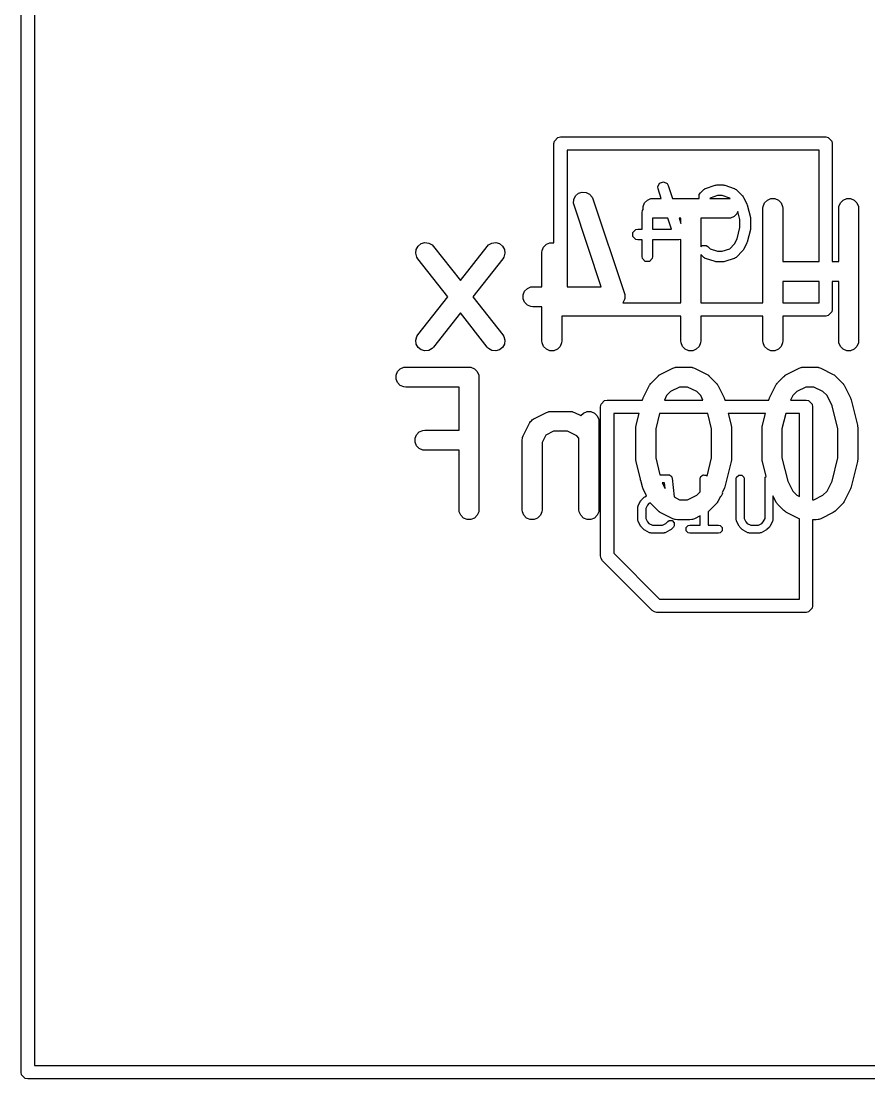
# Model space of a CAD drawing. Extents: x 3.93 to 7.47, y -4.9 to -2.95.
# Drawn here: x 3.9762 to 4.2279, y -4.5294 to -4.2156 of the extents above; entities that cross this region are included whole.
import ezdxf

# ---------------------------------------------------------------- set-up
doc = ezdxf.new("R2010")
doc.units = 0
doc.header["$MEASUREMENT"] = 0
doc.layers.add('BLACK', color=7, linetype='CONTINUOUS')

msp = doc.modelspace()

# ---------------------------------------------------------------- linework, layer by layer
at = {"layer": 'BLACK', "linetype": 'CONTINUOUS'}
for p, q in [((3.97616, -4.52744), (3.97616, -3.75222)), ((3.98009, -4.06283), (3.98009, -4.52547)), ((4.13434, -4.25191), (4.13449, -4.25116)), ((4.13434, -4.28136), (4.13434, -4.25191)), ((4.13449, -4.25116), (4.13555, -4.25009)), ((4.13555, -4.25009), (4.1363, -4.24994)), ((4.1363, -4.24994), (4.21504, -4.24994)), ((4.21504, -4.24994), (4.2158, -4.25009)), ((4.2158, -4.25009), (4.21686, -4.25116)), ((4.21686, -4.25116), (4.21701, -4.25191)), ((4.21701, -4.25191), (4.21701, -4.28692)), ((4.13827, -4.25388), (4.13827, -4.29442)), ((4.21308, -4.25388), (4.13827, -4.25388)), ((4.21308, -4.28692), (4.21308, -4.25388)), ((4.1652, -4.26473), (4.16574, -4.26365)), ((4.16574, -4.26365), (4.16688, -4.26327)), ((4.16688, -4.26327), (4.16796, -4.26381)), ((4.16796, -4.26381), (4.16826, -4.26434)), ((4.16826, -4.26434), (4.16954, -4.26817)), ((4.17939, -4.26522), (4.18221, -4.26428)), ((4.18221, -4.26428), (4.18246, -4.26425)), ((4.18246, -4.26425), (4.18271, -4.2642)), ((4.18271, -4.2642), (4.18458, -4.2642)), ((4.18458, -4.2642), (4.18483, -4.26425)), ((4.18483, -4.26425), (4.18508, -4.26428)), ((4.18508, -4.26428), (4.18789, -4.26522)), ((4.14027, -4.26847), (4.14078, -4.26744)), ((4.14078, -4.26744), (4.14165, -4.26668)), ((4.14165, -4.26668), (4.14275, -4.26632)), ((4.14275, -4.26632), (4.1439, -4.2664)), ((4.1439, -4.2664), (4.14493, -4.26692)), ((4.14493, -4.26692), (4.14568, -4.26779)), ((4.16528, -4.26534), (4.1652, -4.26473)), ((4.16622, -4.26817), (4.16528, -4.26534)), ((4.1775, -4.26705), (4.17784, -4.26654)), ((4.1775, -4.26817), (4.1775, -4.26705)), ((4.17784, -4.26654), (4.17878, -4.2656)), ((4.17878, -4.2656), (4.17884, -4.26555)), ((4.17884, -4.26555), (4.17886, -4.26552)), ((4.17886, -4.26552), (4.17908, -4.2654)), ((4.17908, -4.2654), (4.17929, -4.26526)), ((4.17929, -4.26526), (4.17933, -4.26526)), ((4.17933, -4.26526), (4.17939, -4.26522)), ((4.18296, -4.26735), (4.18074, -4.26809)), ((4.18432, -4.26735), (4.18296, -4.26735)), ((4.18654, -4.26809), (4.18432, -4.26735)), ((4.18789, -4.26522), (4.18796, -4.26526)), ((4.18796, -4.26526), (4.18799, -4.26526)), ((4.18799, -4.26526), (4.1882, -4.2654)), ((4.1882, -4.2654), (4.18842, -4.26552)), ((4.18842, -4.26552), (4.18844, -4.26555)), ((4.18844, -4.26555), (4.18851, -4.2656)), ((4.18851, -4.2656), (4.19038, -4.26747)), ((4.19038, -4.26747), (4.19052, -4.26768)), ((4.19052, -4.26768), (4.19068, -4.26788)), ((4.14019, -4.26962), (4.14027, -4.26847)), ((4.14032, -4.27018), (4.14019, -4.26962)), ((4.14839, -4.29442), (4.14032, -4.27018)), ((4.14568, -4.26779), (4.14592, -4.26832)), ((4.14592, -4.26832), (4.15529, -4.29644)), ((4.16084, -4.27055), (4.16128, -4.26948)), ((4.16084, -4.27152), (4.16084, -4.27055)), ((4.16128, -4.26948), (4.1621, -4.26867)), ((4.1621, -4.26867), (4.16316, -4.26823)), ((4.16316, -4.26823), (4.16374, -4.26817)), ((4.16374, -4.26817), (4.16622, -4.26817)), ((4.16954, -4.26817), (4.1775, -4.26817)), ((4.18074, -4.26809), (4.18066, -4.26817)), ((4.18066, -4.26817), (4.18624, -4.26817)), ((4.18624, -4.26817), (4.18667, -4.26821)), ((4.18667, -4.26821), (4.18654, -4.26809)), ((4.19068, -4.26788), (4.19161, -4.26976)), ((4.19161, -4.26976), (4.19166, -4.26992)), ((4.19166, -4.26992), (4.19173, -4.27008)), ((4.19173, -4.27008), (4.19267, -4.27383)), ((4.19641, -4.27112), (4.19646, -4.27055)), ((4.19646, -4.27055), (4.1969, -4.26948)), ((4.1969, -4.26948), (4.19772, -4.26867)), ((4.19772, -4.26867), (4.19878, -4.26823)), ((4.19878, -4.26823), (4.19994, -4.26823)), ((4.19994, -4.26823), (4.201, -4.26867)), ((4.201, -4.26867), (4.20181, -4.26948)), ((4.20181, -4.26948), (4.20226, -4.27055)), ((4.20226, -4.27055), (4.20231, -4.27112)), ((4.2189, -4.27112), (4.21896, -4.27055)), ((4.21896, -4.27055), (4.2194, -4.26948)), ((4.2194, -4.26948), (4.22022, -4.26867)), ((4.22022, -4.26867), (4.22128, -4.26823)), ((4.22128, -4.26823), (4.22243, -4.26823)), ((4.22243, -4.26823), (4.2235, -4.26867)), ((4.2235, -4.26867), (4.22431, -4.26948)), ((4.22431, -4.26948), (4.22475, -4.27055)), ((4.22475, -4.27055), (4.22481, -4.27112)), ((4.16051, -4.27234), (4.16063, -4.27173)), ((4.16051, -4.27732), (4.16051, -4.27234)), ((4.16063, -4.27173), (4.16084, -4.27152)), ((4.18681, -4.27402), (4.18624, -4.27408)), ((4.18788, -4.27358), (4.18681, -4.27402)), ((4.18869, -4.27276), (4.18788, -4.27358)), ((4.18898, -4.27206), (4.18869, -4.27276)), ((4.18957, -4.2744), (4.18898, -4.27206)), ((4.19267, -4.27383), (4.19268, -4.27402)), ((4.19268, -4.27402), (4.19272, -4.27421)), ((4.19641, -4.29915), (4.19641, -4.27112)), ((4.20231, -4.27112), (4.20231, -4.28692)), ((4.2189, -4.28692), (4.2189, -4.27112)), ((4.22481, -4.27112), (4.22481, -4.31049)), ((4.16374, -4.27408), (4.16366, -4.27407)), ((4.16366, -4.27407), (4.16366, -4.27732)), ((4.16819, -4.27408), (4.16374, -4.27408)), ((4.16927, -4.27732), (4.16819, -4.27408)), ((4.17204, -4.27408), (4.17151, -4.27408)), ((4.17151, -4.27408), (4.17204, -4.27565)), ((4.17204, -4.27565), (4.17204, -4.27408)), ((4.18624, -4.27408), (4.17794, -4.27408)), ((4.17794, -4.27408), (4.17794, -4.28254)), ((4.18872, -4.28022), (4.18957, -4.27683)), ((4.18957, -4.27683), (4.18957, -4.2744)), ((4.19272, -4.27702), (4.19268, -4.27721)), ((4.19272, -4.27421), (4.19272, -4.27702)), ((4.15782, -4.2783), (4.15867, -4.27744)), ((4.15782, -4.2795), (4.15782, -4.2783)), ((4.15867, -4.28035), (4.15782, -4.2795)), ((4.15867, -4.27744), (4.15927, -4.27732)), ((4.15927, -4.27732), (4.16051, -4.27732)), ((4.16366, -4.27732), (4.16927, -4.27732)), ((4.18797, -4.28171), (4.18872, -4.28022)), ((4.19267, -4.27741), (4.19173, -4.28115)), ((4.19268, -4.27721), (4.19267, -4.27741)), ((4.0933, -4.28447), (4.09344, -4.28333)), ((4.09344, -4.28333), (4.09401, -4.28233)), ((4.09401, -4.28233), (4.09491, -4.28161)), ((4.09491, -4.28161), (4.09602, -4.2813)), ((4.09602, -4.2813), (4.09716, -4.28144)), ((4.09716, -4.28144), (4.09817, -4.282)), ((4.09817, -4.282), (4.09857, -4.28242)), ((4.09857, -4.28242), (4.10656, -4.29259)), ((4.10656, -4.29259), (4.11455, -4.28242)), ((4.11455, -4.28242), (4.11495, -4.282)), ((4.11495, -4.282), (4.11595, -4.28144)), ((4.11595, -4.28144), (4.1171, -4.2813)), ((4.1171, -4.2813), (4.11821, -4.28161)), ((4.11821, -4.28161), (4.11911, -4.28233)), ((4.11911, -4.28233), (4.11968, -4.28333)), ((4.11968, -4.28333), (4.11981, -4.28447)), ((4.13085, -4.28367), (4.13129, -4.28261)), ((4.13129, -4.28261), (4.1321, -4.28179)), ((4.1321, -4.28179), (4.13317, -4.28135)), ((4.13317, -4.28135), (4.13432, -4.28135)), ((4.13432, -4.28135), (4.13434, -4.28136)), ((4.15927, -4.28047), (4.15867, -4.28035)), ((4.16051, -4.28047), (4.15927, -4.28047)), ((4.16051, -4.28546), (4.16051, -4.28047)), ((4.17146, -4.28047), (4.16366, -4.28047)), ((4.16366, -4.28047), (4.16366, -4.28546)), ((4.17204, -4.28036), (4.17146, -4.28047)), ((4.17204, -4.29915), (4.17204, -4.28036)), ((4.17794, -4.28254), (4.17835, -4.28213)), ((4.17835, -4.28213), (4.17956, -4.28213)), ((4.17956, -4.28213), (4.18007, -4.28247)), ((4.18007, -4.28247), (4.18074, -4.28315)), ((4.18074, -4.28315), (4.18296, -4.28388)), ((4.18432, -4.28388), (4.18654, -4.28315)), ((4.18654, -4.28315), (4.18797, -4.28171)), ((4.19068, -4.28335), (4.19052, -4.28355)), ((4.19161, -4.28148), (4.19068, -4.28335)), ((4.19166, -4.28131), (4.19161, -4.28148)), ((4.19173, -4.28115), (4.19166, -4.28131)), ((4.09361, -4.28558), (4.0933, -4.28447)), ((4.09393, -4.28607), (4.09361, -4.28558)), ((4.1028, -4.29737), (4.09393, -4.28607)), ((4.11919, -4.28607), (4.11031, -4.29737)), ((4.1195, -4.28558), (4.11919, -4.28607)), ((4.11981, -4.28447), (4.1195, -4.28558)), ((4.13079, -4.28425), (4.13085, -4.28367)), ((4.13079, -4.29442), (4.13079, -4.28425)), ((4.16063, -4.28606), (4.16051, -4.28546)), ((4.16148, -4.28691), (4.16063, -4.28606)), ((4.16354, -4.28606), (4.16269, -4.28691)), ((4.16366, -4.28546), (4.16354, -4.28606)), ((4.17878, -4.28564), (4.17794, -4.2848)), ((4.17794, -4.2848), (4.17794, -4.29915)), ((4.17884, -4.28568), (4.17878, -4.28564)), ((4.17886, -4.28571), (4.17884, -4.28568)), ((4.17908, -4.28584), (4.17886, -4.28571)), ((4.17929, -4.28598), (4.17908, -4.28584)), ((4.17933, -4.28598), (4.17929, -4.28598)), ((4.17939, -4.28602), (4.17933, -4.28598)), ((4.18221, -4.28695), (4.17939, -4.28602)), ((4.18296, -4.28388), (4.18432, -4.28388)), ((4.18789, -4.28602), (4.18508, -4.28695)), ((4.18796, -4.28598), (4.18789, -4.28602)), ((4.18799, -4.28598), (4.18796, -4.28598)), ((4.1882, -4.28584), (4.18799, -4.28598)), ((4.18842, -4.28571), (4.1882, -4.28584)), ((4.18844, -4.28568), (4.18842, -4.28571)), ((4.18851, -4.28564), (4.18844, -4.28568)), ((4.19038, -4.28376), (4.18851, -4.28564)), ((4.19052, -4.28355), (4.19038, -4.28376)), ((4.16269, -4.28691), (4.16148, -4.28691)), ((4.18246, -4.28699), (4.18221, -4.28695)), ((4.18271, -4.28703), (4.18246, -4.28699)), ((4.18458, -4.28703), (4.18271, -4.28703)), ((4.18483, -4.28699), (4.18458, -4.28703)), ((4.18508, -4.28695), (4.18483, -4.28699)), ((4.20231, -4.28692), (4.21308, -4.28692)), ((4.21701, -4.28692), (4.2189, -4.28692)), ((4.21308, -4.29282), (4.20231, -4.29282)), ((4.20231, -4.29282), (4.20231, -4.29915)), ((4.21308, -4.29915), (4.21308, -4.29282)), ((4.2189, -4.29282), (4.21701, -4.29282)), ((4.21701, -4.29282), (4.21701, -4.30112)), ((4.2189, -4.31049), (4.2189, -4.29282)), ((4.12522, -4.29679), (4.12566, -4.29573)), ((4.12566, -4.29573), (4.12648, -4.29492)), ((4.12648, -4.29492), (4.12754, -4.29447)), ((4.12754, -4.29447), (4.12812, -4.29442)), ((4.12812, -4.29442), (4.13079, -4.29442)), ((4.13827, -4.29442), (4.14839, -4.29442)), ((4.09393, -4.30867), (4.1028, -4.29737)), ((4.11031, -4.29737), (4.11919, -4.30867)), ((4.12522, -4.29795), (4.12522, -4.29679)), ((4.12566, -4.29901), (4.12522, -4.29795)), ((4.12648, -4.29983), (4.12566, -4.29901)), ((4.15487, -4.29909), (4.15484, -4.29915)), ((4.15484, -4.29915), (4.17204, -4.29915)), ((4.15495, -4.29901), (4.15487, -4.29909)), ((4.15513, -4.29857), (4.15495, -4.29901)), ((4.15534, -4.29815), (4.15513, -4.29857)), ((4.15529, -4.29644), (4.15536, -4.29672)), ((4.15535, -4.29804), (4.15534, -4.29815)), ((4.15539, -4.29795), (4.15535, -4.29804)), ((4.15536, -4.29672), (4.15539, -4.29679)), ((4.15539, -4.29679), (4.15539, -4.29685)), ((4.15539, -4.29685), (4.15542, -4.297)), ((4.15542, -4.297), (4.15539, -4.29747)), ((4.15539, -4.29747), (4.15539, -4.29795)), ((4.17794, -4.29915), (4.19641, -4.29915)), ((4.20231, -4.29915), (4.21308, -4.29915)), ((4.10656, -4.30215), (4.09857, -4.31232)), ((4.11455, -4.31232), (4.10656, -4.30215)), ((4.12754, -4.30027), (4.12648, -4.29983)), ((4.12812, -4.30032), (4.12754, -4.30027)), ((4.13079, -4.30032), (4.12812, -4.30032)), ((4.13079, -4.31049), (4.13079, -4.30032)), ((4.21686, -4.30188), (4.2158, -4.30294)), ((4.21701, -4.30112), (4.21686, -4.30188)), ((4.17204, -4.30309), (4.1367, -4.30309)), ((4.1367, -4.30309), (4.1367, -4.31049)), ((4.17204, -4.31049), (4.17204, -4.30309)), ((4.19641, -4.30309), (4.17794, -4.30309)), ((4.17794, -4.30309), (4.17794, -4.31049)), ((4.19641, -4.31049), (4.19641, -4.30309)), ((4.21504, -4.30309), (4.20231, -4.30309)), ((4.20231, -4.30309), (4.20231, -4.31049)), ((4.2158, -4.30294), (4.21504, -4.30309)), ((4.0933, -4.31027), (4.09361, -4.30916)), ((4.09344, -4.31141), (4.0933, -4.31027)), ((4.09401, -4.31242), (4.09344, -4.31141)), ((4.09361, -4.30916), (4.09393, -4.30867)), ((4.11968, -4.31141), (4.11911, -4.31242)), ((4.11919, -4.30867), (4.1195, -4.30916)), ((4.1195, -4.30916), (4.11981, -4.31027)), ((4.11981, -4.31027), (4.11968, -4.31141)), ((4.13085, -4.31107), (4.13079, -4.31049)), ((4.13129, -4.31213), (4.13085, -4.31107)), ((4.13664, -4.31107), (4.1362, -4.31213)), ((4.1367, -4.31049), (4.13664, -4.31107)), ((4.17209, -4.31107), (4.17204, -4.31049)), ((4.17253, -4.31213), (4.17209, -4.31107)), ((4.17788, -4.31107), (4.17744, -4.31213)), ((4.17794, -4.31049), (4.17788, -4.31107)), ((4.19646, -4.31107), (4.19641, -4.31049)), ((4.1969, -4.31213), (4.19646, -4.31107)), ((4.20226, -4.31107), (4.20181, -4.31213)), ((4.20231, -4.31049), (4.20226, -4.31107)), ((4.21896, -4.31107), (4.2189, -4.31049)), ((4.2194, -4.31213), (4.21896, -4.31107)), ((4.22475, -4.31107), (4.22431, -4.31213)), ((4.22481, -4.31049), (4.22475, -4.31107)), ((4.09491, -4.31313), (4.09401, -4.31242)), ((4.09602, -4.31344), (4.09491, -4.31313)), ((4.09716, -4.3133), (4.09602, -4.31344)), ((4.09817, -4.31274), (4.09716, -4.3133)), ((4.09857, -4.31232), (4.09817, -4.31274)), ((4.11495, -4.31274), (4.11455, -4.31232)), ((4.11595, -4.3133), (4.11495, -4.31274)), ((4.1171, -4.31344), (4.11595, -4.3133)), ((4.11821, -4.31313), (4.1171, -4.31344)), ((4.11911, -4.31242), (4.11821, -4.31313)), ((4.1321, -4.31295), (4.13129, -4.31213)), ((4.13317, -4.31339), (4.1321, -4.31295)), ((4.13432, -4.31339), (4.13317, -4.31339)), ((4.13538, -4.31295), (4.13432, -4.31339)), ((4.1362, -4.31213), (4.13538, -4.31295)), ((4.17335, -4.31295), (4.17253, -4.31213)), ((4.17441, -4.31339), (4.17335, -4.31295)), ((4.17556, -4.31339), (4.17441, -4.31339)), ((4.17663, -4.31295), (4.17556, -4.31339)), ((4.17744, -4.31213), (4.17663, -4.31295)), ((4.19772, -4.31295), (4.1969, -4.31213)), ((4.19878, -4.31339), (4.19772, -4.31295)), ((4.19994, -4.31339), (4.19878, -4.31339)), ((4.201, -4.31295), (4.19994, -4.31339)), ((4.20181, -4.31213), (4.201, -4.31295)), ((4.22022, -4.31295), (4.2194, -4.31213)), ((4.22128, -4.31339), (4.22022, -4.31295)), ((4.22243, -4.31339), (4.22128, -4.31339)), ((4.2235, -4.31295), (4.22243, -4.31339)), ((4.22431, -4.31213), (4.2235, -4.31295)), ((4.08748, -4.32062), (4.08792, -4.31955)), ((4.08748, -4.32177), (4.08748, -4.32062)), ((4.08792, -4.31955), (4.08873, -4.31874)), ((4.08873, -4.31874), (4.0898, -4.3183)), ((4.0898, -4.3183), (4.09037, -4.31824)), ((4.09037, -4.31824), (4.10912, -4.31824)), ((4.10912, -4.31824), (4.1097, -4.3183)), ((4.1097, -4.3183), (4.11076, -4.31874)), ((4.11076, -4.31874), (4.11158, -4.31955)), ((4.11158, -4.31955), (4.11202, -4.32062)), ((4.11202, -4.32062), (4.11207, -4.32119)), ((4.16328, -4.32286), (4.16515, -4.32098)), ((4.16515, -4.32098), (4.16538, -4.3208)), ((4.16538, -4.3208), (4.16543, -4.32074)), ((4.16543, -4.32074), (4.16552, -4.32068)), ((4.16552, -4.32068), (4.1656, -4.32061)), ((4.1656, -4.32061), (4.16567, -4.32058)), ((4.16567, -4.32058), (4.16592, -4.32043)), ((4.16592, -4.32043), (4.16967, -4.31855)), ((4.16967, -4.31855), (4.17021, -4.31835)), ((4.17021, -4.31835), (4.17031, -4.31834)), ((4.17031, -4.31834), (4.17041, -4.3183)), ((4.17041, -4.3183), (4.17099, -4.31824)), ((4.17099, -4.31824), (4.17474, -4.31824)), ((4.17474, -4.31824), (4.17531, -4.3183)), ((4.17531, -4.3183), (4.17541, -4.31834)), ((4.17541, -4.31834), (4.17552, -4.31835)), ((4.17552, -4.31835), (4.17606, -4.31855)), ((4.17606, -4.31855), (4.17981, -4.32043)), ((4.17981, -4.32043), (4.18006, -4.32058)), ((4.18006, -4.32058), (4.18013, -4.32061)), ((4.18013, -4.32061), (4.18021, -4.32068)), ((4.18021, -4.32068), (4.1803, -4.32074)), ((4.1803, -4.32074), (4.18035, -4.3208)), ((4.18035, -4.3208), (4.18057, -4.32098)), ((4.18057, -4.32098), (4.18245, -4.32286)), ((4.20077, -4.32286), (4.20265, -4.32098)), ((4.20265, -4.32098), (4.20287, -4.3208)), ((4.20287, -4.3208), (4.20292, -4.32074)), ((4.20292, -4.32074), (4.20301, -4.32068)), ((4.20301, -4.32068), (4.20309, -4.32061)), ((4.20309, -4.32061), (4.20317, -4.32058)), ((4.20317, -4.32058), (4.20341, -4.32043)), ((4.20341, -4.32043), (4.20716, -4.31855)), ((4.20716, -4.31855), (4.2077, -4.31835)), ((4.2077, -4.31835), (4.20781, -4.31834)), ((4.20781, -4.31834), (4.20791, -4.3183)), ((4.20791, -4.3183), (4.20848, -4.31824)), ((4.20848, -4.31824), (4.21223, -4.31824)), ((4.21223, -4.31824), (4.21281, -4.3183)), ((4.21281, -4.3183), (4.21291, -4.31834)), ((4.21291, -4.31834), (4.21301, -4.31835)), ((4.21301, -4.31835), (4.21355, -4.31855)), ((4.21355, -4.31855), (4.2173, -4.32043)), ((4.2173, -4.32043), (4.21755, -4.32058)), ((4.21755, -4.32058), (4.21762, -4.32061)), ((4.21762, -4.32061), (4.2177, -4.32068)), ((4.2177, -4.32068), (4.21779, -4.32074)), ((4.21779, -4.32074), (4.21784, -4.3208)), ((4.21784, -4.3208), (4.21807, -4.32098)), ((4.21807, -4.32098), (4.21994, -4.32286)), ((4.08792, -4.32284), (4.08748, -4.32177)), ((4.08873, -4.32365), (4.08792, -4.32284)), ((4.0898, -4.32409), (4.08873, -4.32365)), ((4.09037, -4.32415), (4.0898, -4.32409)), ((4.10617, -4.32415), (4.09037, -4.32415)), ((4.10617, -4.33699), (4.10617, -4.32415)), ((4.11207, -4.32119), (4.11207, -4.36056)), ((4.16085, -4.32737), (4.16272, -4.32362)), ((4.16272, -4.32362), (4.16288, -4.32338)), ((4.16288, -4.32338), (4.16291, -4.3233)), ((4.16291, -4.3233), (4.16297, -4.32322)), ((4.16297, -4.32322), (4.16303, -4.32313)), ((4.16303, -4.32313), (4.16309, -4.32308)), ((4.16309, -4.32308), (4.16328, -4.32286)), ((4.17168, -4.32415), (4.16899, -4.3255)), ((4.17404, -4.32415), (4.17168, -4.32415)), ((4.17674, -4.3255), (4.17404, -4.32415)), ((4.18245, -4.32286), (4.18264, -4.32308)), ((4.18264, -4.32308), (4.18269, -4.32313)), ((4.18269, -4.32313), (4.18275, -4.32322)), ((4.18275, -4.32322), (4.18282, -4.3233)), ((4.18282, -4.3233), (4.18285, -4.32338)), ((4.18285, -4.32338), (4.183, -4.32362)), ((4.183, -4.32362), (4.18488, -4.32737)), ((4.19834, -4.32737), (4.20022, -4.32362)), ((4.20022, -4.32362), (4.20037, -4.32338)), ((4.20037, -4.32338), (4.2004, -4.3233)), ((4.2004, -4.3233), (4.20047, -4.32322)), ((4.20047, -4.32322), (4.20053, -4.32313)), ((4.20053, -4.32313), (4.20059, -4.32308)), ((4.20059, -4.32308), (4.20077, -4.32286)), ((4.20918, -4.32415), (4.20648, -4.3255)), ((4.21154, -4.32415), (4.20918, -4.32415)), ((4.21423, -4.3255), (4.21154, -4.32415)), ((4.21994, -4.32286), (4.22013, -4.32308)), ((4.22013, -4.32308), (4.22019, -4.32313)), ((4.22019, -4.32313), (4.22025, -4.32322)), ((4.22025, -4.32322), (4.22031, -4.3233)), ((4.22031, -4.3233), (4.22034, -4.32338)), ((4.22034, -4.32338), (4.2205, -4.32362)), ((4.2205, -4.32362), (4.22237, -4.32737)), ((4.16083, -4.32742), (4.16085, -4.32737)), ((4.16779, -4.32669), (4.16713, -4.32802)), ((4.16899, -4.3255), (4.16779, -4.32669)), ((4.17793, -4.32669), (4.17674, -4.3255)), ((4.1786, -4.32802), (4.17793, -4.32669)), ((4.18488, -4.32737), (4.18489, -4.32742)), ((4.19833, -4.32742), (4.19834, -4.32737)), ((4.20529, -4.32669), (4.20462, -4.32802)), ((4.20648, -4.3255), (4.20529, -4.32669)), ((4.21543, -4.32669), (4.21423, -4.3255)), ((4.21695, -4.32972), (4.21543, -4.32669)), ((4.22237, -4.32737), (4.22239, -4.32742)), ((4.14818, -4.32999), (4.14833, -4.32924)), ((4.14818, -4.37428), (4.14818, -4.32999)), ((4.14833, -4.32924), (4.14939, -4.32817)), ((4.14939, -4.32817), (4.15015, -4.32802)), ((4.15015, -4.32802), (4.16061, -4.32802)), ((4.16061, -4.32802), (4.16062, -4.32798)), ((4.16062, -4.32798), (4.16064, -4.32794)), ((4.16064, -4.32791), (4.16073, -4.32767)), ((4.16064, -4.32794), (4.16064, -4.32791)), ((4.16073, -4.32767), (4.16082, -4.32743)), ((4.16082, -4.32743), (4.16083, -4.32742)), ((4.16713, -4.32802), (4.1786, -4.32802)), ((4.18489, -4.32742), (4.18491, -4.32743)), ((4.18491, -4.32743), (4.18499, -4.32767)), ((4.18499, -4.32767), (4.18508, -4.32791)), ((4.18508, -4.32791), (4.18509, -4.32794)), ((4.18509, -4.32794), (4.1851, -4.32798)), ((4.1851, -4.32798), (4.18511, -4.32802)), ((4.18511, -4.32802), (4.19811, -4.32802)), ((4.19811, -4.32802), (4.19812, -4.32798)), ((4.19812, -4.32798), (4.19813, -4.32794)), ((4.19813, -4.32794), (4.19814, -4.32791)), ((4.19814, -4.32791), (4.19823, -4.32767)), ((4.19823, -4.32767), (4.19831, -4.32743)), ((4.19831, -4.32743), (4.19833, -4.32742)), ((4.20462, -4.32802), (4.2092, -4.32802)), ((4.2092, -4.32802), (4.20996, -4.32817)), ((4.20996, -4.32817), (4.21102, -4.32924)), ((4.21102, -4.32924), (4.21117, -4.32999)), ((4.21117, -4.32999), (4.21117, -4.35761)), ((4.21865, -4.33656), (4.21695, -4.32972)), ((4.22239, -4.32742), (4.2224, -4.32743)), ((4.2224, -4.32743), (4.22249, -4.32767)), ((4.22249, -4.32767), (4.22258, -4.32791)), ((4.22258, -4.32791), (4.22258, -4.32794)), ((4.22258, -4.32794), (4.2226, -4.32798)), ((4.2226, -4.32798), (4.22447, -4.33548)), ((4.12793, -4.33386), (4.12822, -4.33368)), ((4.12822, -4.33368), (4.12828, -4.33363)), ((4.12828, -4.33363), (4.12833, -4.33361)), ((4.12833, -4.33361), (4.12842, -4.33355)), ((4.12842, -4.33355), (4.13217, -4.33168)), ((4.13217, -4.33168), (4.13271, -4.33147)), ((4.13271, -4.33147), (4.13282, -4.33146)), ((4.13282, -4.33146), (4.13292, -4.33142)), ((4.13292, -4.33142), (4.13349, -4.33137)), ((4.13349, -4.33137), (4.13912, -4.33137)), ((4.13912, -4.33137), (4.13969, -4.33142)), ((4.13969, -4.33142), (4.13979, -4.33146)), ((4.13979, -4.33146), (4.1399, -4.33147)), ((4.1399, -4.33147), (4.14044, -4.33168)), ((4.14044, -4.33168), (4.14234, -4.33263)), ((4.14234, -4.33263), (4.1431, -4.33186)), ((4.1431, -4.33186), (4.14417, -4.33142)), ((4.14417, -4.33142), (4.14532, -4.33142)), ((4.14532, -4.33142), (4.14638, -4.33186)), ((4.14638, -4.33186), (4.1472, -4.33268)), ((4.1472, -4.33268), (4.14764, -4.33374)), ((4.15963, -4.33196), (4.15212, -4.33196)), ((4.15212, -4.33196), (4.15212, -4.37347)), ((4.15875, -4.33548), (4.15963, -4.33196)), ((4.16572, -4.33196), (4.16457, -4.33656)), ((4.18001, -4.33196), (4.16572, -4.33196)), ((4.18116, -4.33656), (4.18001, -4.33196)), ((4.1861, -4.33196), (4.18698, -4.33548)), ((4.19712, -4.33196), (4.1861, -4.33196)), ((4.19624, -4.33548), (4.19712, -4.33196)), ((4.20321, -4.33196), (4.20206, -4.33656)), ((4.20723, -4.33196), (4.20321, -4.33196)), ((4.20723, -4.35664), (4.20723, -4.33196)), ((4.12523, -4.33862), (4.1271, -4.33487)), ((4.1271, -4.33487), (4.12716, -4.33478)), ((4.12716, -4.33478), (4.12718, -4.33473)), ((4.12718, -4.33473), (4.12723, -4.33467)), ((4.12723, -4.33467), (4.12741, -4.33438)), ((4.12741, -4.33438), (4.12769, -4.33414)), ((4.12769, -4.33414), (4.12793, -4.33386)), ((4.14764, -4.33374), (4.14769, -4.33432)), ((4.14769, -4.33432), (4.14769, -4.36056)), ((4.15866, -4.33605), (4.1587, -4.33583)), ((4.15867, -4.33609), (4.15866, -4.33605)), ((4.15866, -4.33619), (4.15867, -4.33609)), ((4.15866, -4.34557), (4.15866, -4.33619)), ((4.1587, -4.33583), (4.15872, -4.33562)), ((4.15872, -4.33562), (4.15873, -4.33558)), ((4.15873, -4.33558), (4.15875, -4.33548)), ((4.16457, -4.33656), (4.16457, -4.3452)), ((4.18116, -4.3452), (4.18116, -4.33656)), ((4.18698, -4.33548), (4.18699, -4.33558)), ((4.18699, -4.33558), (4.18701, -4.33562)), ((4.18701, -4.33562), (4.18703, -4.33583)), ((4.18703, -4.33583), (4.18706, -4.33605)), ((4.18706, -4.33605), (4.18705, -4.33609)), ((4.18705, -4.33609), (4.18706, -4.33619)), ((4.18706, -4.33619), (4.18706, -4.34557)), ((4.19616, -4.33605), (4.19619, -4.33583)), ((4.19617, -4.33609), (4.19616, -4.33605)), ((4.19616, -4.33619), (4.19617, -4.33609)), ((4.19616, -4.34557), (4.19616, -4.33619)), ((4.19619, -4.33583), (4.19621, -4.33562)), ((4.19621, -4.33562), (4.19623, -4.33558)), ((4.19623, -4.33558), (4.19624, -4.33548)), ((4.20206, -4.33656), (4.20206, -4.3452)), ((4.21865, -4.3452), (4.21865, -4.33656)), ((4.22447, -4.33548), (4.22449, -4.33558)), ((4.22449, -4.33558), (4.2245, -4.33562)), ((4.2245, -4.33562), (4.22452, -4.33583)), ((4.22452, -4.33583), (4.22456, -4.33605)), ((4.22456, -4.33605), (4.22455, -4.33609)), ((4.22455, -4.33609), (4.22456, -4.33619)), ((4.22456, -4.33619), (4.22456, -4.34557)), ((4.0931, -4.33937), (4.09354, -4.3383)), ((4.0931, -4.34052), (4.0931, -4.33937)), ((4.09354, -4.3383), (4.09436, -4.33749)), ((4.09436, -4.33749), (4.09542, -4.33705)), ((4.09542, -4.33705), (4.096, -4.33699)), ((4.096, -4.33699), (4.10617, -4.33699)), ((4.12492, -4.33994), (4.12497, -4.33937)), ((4.12492, -4.36056), (4.12492, -4.33994)), ((4.12497, -4.33937), (4.12501, -4.33927)), ((4.12501, -4.33927), (4.12502, -4.33916)), ((4.12502, -4.33916), (4.12523, -4.33862)), ((4.13194, -4.33839), (4.13082, -4.34064)), ((4.13419, -4.33727), (4.13194, -4.33839)), ((4.13842, -4.33727), (4.13419, -4.33727)), ((4.14112, -4.33862), (4.13842, -4.33727)), ((4.14179, -4.33929), (4.14112, -4.33862)), ((4.14179, -4.36056), (4.14179, -4.33929)), ((4.09354, -4.34158), (4.0931, -4.34052)), ((4.09436, -4.3424), (4.09354, -4.34158)), ((4.09542, -4.34284), (4.09436, -4.3424)), ((4.096, -4.3429), (4.09542, -4.34284)), ((4.10617, -4.3429), (4.096, -4.3429)), ((4.10617, -4.36056), (4.10617, -4.3429)), ((4.13082, -4.34064), (4.13082, -4.36056)), ((4.15867, -4.34567), (4.15866, -4.34557)), ((4.15866, -4.34571), (4.15867, -4.34567)), ((4.1587, -4.34593), (4.15866, -4.34571)), ((4.15872, -4.34614), (4.1587, -4.34593)), ((4.15873, -4.34618), (4.15872, -4.34614)), ((4.15875, -4.34628), (4.15873, -4.34618)), ((4.16457, -4.3452), (4.16581, -4.35017)), ((4.17982, -4.35057), (4.18116, -4.3452)), ((4.18699, -4.34618), (4.18698, -4.34628)), ((4.18701, -4.34614), (4.18699, -4.34618)), ((4.18703, -4.34593), (4.18701, -4.34614)), ((4.18706, -4.34571), (4.18703, -4.34593)), ((4.18706, -4.34557), (4.18705, -4.34567)), ((4.18705, -4.34567), (4.18706, -4.34571)), ((4.19617, -4.34567), (4.19616, -4.34557)), ((4.19616, -4.34571), (4.19617, -4.34567)), ((4.19619, -4.34593), (4.19616, -4.34571)), ((4.19621, -4.34614), (4.19619, -4.34593)), ((4.19623, -4.34618), (4.19621, -4.34614)), ((4.19624, -4.34628), (4.19623, -4.34618)), ((4.20206, -4.3452), (4.20377, -4.35204)), ((4.21695, -4.35204), (4.21865, -4.3452)), ((4.22449, -4.34618), (4.22447, -4.34628)), ((4.2245, -4.34614), (4.22449, -4.34618)), ((4.22452, -4.34593), (4.2245, -4.34614)), ((4.22456, -4.34571), (4.22452, -4.34593)), ((4.22456, -4.34557), (4.22455, -4.34567)), ((4.22455, -4.34567), (4.22456, -4.34571)), ((4.16006, -4.35153), (4.15875, -4.34628)), ((4.18698, -4.34628), (4.1851, -4.35378)), ((4.19734, -4.35067), (4.19624, -4.34628)), ((4.22447, -4.34628), (4.2226, -4.35378)), ((4.16006, -4.35181), (4.16006, -4.35153)), ((4.16015, -4.3519), (4.16006, -4.35181)), ((4.16062, -4.35378), (4.16015, -4.3519)), ((4.16581, -4.35017), (4.16828, -4.35017)), ((4.16828, -4.35017), (4.16856, -4.35023)), ((4.16856, -4.35023), (4.16862, -4.35022)), ((4.16862, -4.35022), (4.16865, -4.35025)), ((4.16865, -4.35025), (4.16873, -4.35026)), ((4.16873, -4.35026), (4.16901, -4.35054)), ((4.16901, -4.35054), (4.16932, -4.3508)), ((4.16932, -4.3508), (4.16934, -4.35088)), ((4.16934, -4.35088), (4.16937, -4.3509)), ((4.16937, -4.3509), (4.16937, -4.35096)), ((4.16937, -4.35096), (4.16945, -4.35124)), ((4.16945, -4.35124), (4.17, -4.35677)), ((4.17778, -4.35135), (4.17787, -4.3509)), ((4.17778, -4.35522), (4.17778, -4.35135)), ((4.17787, -4.3509), (4.17796, -4.35082)), ((4.17796, -4.35082), (4.17798, -4.3507)), ((4.17798, -4.3507), (4.17827, -4.35051)), ((4.17827, -4.35051), (4.17851, -4.35026)), ((4.17851, -4.35026), (4.17863, -4.35026)), ((4.17863, -4.35026), (4.17873, -4.3502)), ((4.17873, -4.3502), (4.17907, -4.35026)), ((4.17907, -4.35026), (4.17941, -4.35026)), ((4.17941, -4.35026), (4.1795, -4.35035)), ((4.1795, -4.35035), (4.17962, -4.35037)), ((4.17962, -4.35037), (4.17982, -4.35057)), ((4.18847, -4.35135), (4.18856, -4.3509)), ((4.18847, -4.36347), (4.18847, -4.35135)), ((4.18856, -4.3509), (4.1892, -4.35026)), ((4.1892, -4.35026), (4.1901, -4.35026)), ((4.1901, -4.35026), (4.19074, -4.3509)), ((4.19074, -4.3509), (4.19083, -4.35135)), ((4.19083, -4.35135), (4.19083, -4.36319)), ((4.19702, -4.35135), (4.19711, -4.3509)), ((4.19702, -4.36319), (4.19702, -4.35135)), ((4.19711, -4.3509), (4.19734, -4.35067)), ((4.20377, -4.35204), (4.20529, -4.35507)), ((4.21543, -4.35507), (4.21695, -4.35204)), ((4.16064, -4.35382), (4.16062, -4.35378)), ((4.16064, -4.35385), (4.16064, -4.35382)), ((4.16073, -4.35408), (4.16064, -4.35385)), ((4.16082, -4.35433), (4.16073, -4.35408)), ((4.16083, -4.35434), (4.16082, -4.35433)), ((4.16085, -4.35439), (4.16083, -4.35434)), ((4.16187, -4.35644), (4.16085, -4.35439)), ((4.16721, -4.35254), (4.16653, -4.35254)), ((4.16653, -4.35254), (4.16738, -4.35424)), ((4.16738, -4.35424), (4.16721, -4.35254)), ((4.17674, -4.35626), (4.17778, -4.35522)), ((4.18488, -4.35439), (4.18433, -4.35547)), ((4.18433, -4.35547), (4.18442, -4.35571)), ((4.18489, -4.35434), (4.18488, -4.35439)), ((4.18491, -4.35433), (4.18489, -4.35434)), ((4.18499, -4.35409), (4.18491, -4.35433)), ((4.18508, -4.35385), (4.18499, -4.35409)), ((4.18509, -4.35382), (4.18508, -4.35385)), ((4.1851, -4.35378), (4.18509, -4.35382)), ((4.20529, -4.35507), (4.20648, -4.35626)), ((4.21423, -4.35626), (4.21543, -4.35507)), ((4.22237, -4.35439), (4.2205, -4.35814)), ((4.22239, -4.35434), (4.22237, -4.35439)), ((4.2224, -4.35433), (4.22239, -4.35434)), ((4.22249, -4.35409), (4.2224, -4.35433)), ((4.22258, -4.35385), (4.22249, -4.35409)), ((4.2226, -4.35378), (4.22258, -4.35382)), ((4.22258, -4.35382), (4.22258, -4.35385)), ((4.15938, -4.35938), (4.1601, -4.35795)), ((4.1601, -4.35795), (4.16021, -4.3578)), ((4.16021, -4.3578), (4.16032, -4.35764)), ((4.16032, -4.35764), (4.16103, -4.35693)), ((4.16103, -4.35693), (4.16119, -4.35683)), ((4.16119, -4.35683), (4.16134, -4.35671)), ((4.16134, -4.35671), (4.16187, -4.35644)), ((4.16256, -4.35874), (4.16212, -4.35918)), ((4.16297, -4.35853), (4.16256, -4.35874)), ((4.16297, -4.35854), (4.16297, -4.35853)), ((4.16303, -4.35863), (4.16297, -4.35854)), ((4.16309, -4.35868), (4.16303, -4.35863)), ((4.16328, -4.3589), (4.16309, -4.35868)), ((4.17, -4.35677), (4.17168, -4.35761)), ((4.17168, -4.35761), (4.17404, -4.35761)), ((4.17404, -4.35761), (4.17674, -4.35626)), ((4.18264, -4.35868), (4.18245, -4.3589)), ((4.18269, -4.35863), (4.18264, -4.35868)), ((4.18275, -4.35854), (4.18269, -4.35863)), ((4.18282, -4.35846), (4.18275, -4.35854)), ((4.18285, -4.35838), (4.18282, -4.35846)), ((4.183, -4.35814), (4.18285, -4.35838)), ((4.18377, -4.3566), (4.183, -4.35814)), ((4.18401, -4.35652), (4.18377, -4.3566)), ((4.18442, -4.35571), (4.18401, -4.35652)), ((4.20022, -4.35814), (4.19938, -4.35646)), ((4.19938, -4.35646), (4.19938, -4.36347)), ((4.20037, -4.35838), (4.20022, -4.35814)), ((4.2004, -4.35846), (4.20037, -4.35838)), ((4.20047, -4.35854), (4.2004, -4.35846)), ((4.20053, -4.35863), (4.20047, -4.35854)), ((4.20059, -4.35868), (4.20053, -4.35863)), ((4.20077, -4.3589), (4.20059, -4.35868)), ((4.20648, -4.35626), (4.20723, -4.35664)), ((4.21117, -4.35761), (4.21154, -4.35761)), ((4.21154, -4.35761), (4.21423, -4.35626)), ((4.22013, -4.35868), (4.21994, -4.3589)), ((4.22019, -4.35863), (4.22013, -4.35868)), ((4.22025, -4.35854), (4.22019, -4.35863)), ((4.22031, -4.35846), (4.22025, -4.35854)), ((4.22034, -4.35838), (4.22031, -4.35846)), ((4.2205, -4.35814), (4.22034, -4.35838)), ((4.10622, -4.36114), (4.10617, -4.36056)), ((4.10667, -4.36221), (4.10622, -4.36114)), ((4.11202, -4.36114), (4.11158, -4.36221)), ((4.11207, -4.36056), (4.11202, -4.36114)), ((4.12497, -4.36114), (4.12492, -4.36056)), ((4.12541, -4.36221), (4.12497, -4.36114)), ((4.13076, -4.36114), (4.13032, -4.36221)), ((4.13082, -4.36056), (4.13076, -4.36114)), ((4.14185, -4.36114), (4.14179, -4.36056)), ((4.14229, -4.36221), (4.14185, -4.36114)), ((4.14764, -4.36114), (4.1472, -4.36221)), ((4.14769, -4.36056), (4.14764, -4.36114)), ((4.15926, -4.35982), (4.15931, -4.35964)), ((4.15927, -4.35985), (4.15926, -4.35982)), ((4.15926, -4.3599), (4.15927, -4.35985)), ((4.15926, -4.36347), (4.15926, -4.3599)), ((4.15931, -4.35964), (4.15935, -4.35945)), ((4.15935, -4.35945), (4.15937, -4.35943)), ((4.15937, -4.35943), (4.15938, -4.35938)), ((4.16212, -4.35918), (4.16162, -4.36018)), ((4.16162, -4.36018), (4.16162, -4.36319)), ((4.16515, -4.36078), (4.16328, -4.3589)), ((4.16538, -4.36096), (4.16515, -4.36078)), ((4.16543, -4.36102), (4.16538, -4.36096)), ((4.16552, -4.36108), (4.16543, -4.36102)), ((4.1656, -4.36115), (4.16552, -4.36108)), ((4.16567, -4.36117), (4.1656, -4.36115)), ((4.16592, -4.36133), (4.16567, -4.36117)), ((4.16967, -4.36321), (4.16592, -4.36133)), ((4.18021, -4.36108), (4.18014, -4.36113)), ((4.18014, -4.36113), (4.18014, -4.36513)), ((4.1803, -4.36102), (4.18021, -4.36108)), ((4.18035, -4.36096), (4.1803, -4.36102)), ((4.18057, -4.36078), (4.18035, -4.36096)), ((4.18245, -4.3589), (4.18057, -4.36078)), ((4.20265, -4.36078), (4.20077, -4.3589)), ((4.20287, -4.36096), (4.20265, -4.36078)), ((4.20292, -4.36102), (4.20287, -4.36096)), ((4.20301, -4.36108), (4.20292, -4.36102)), ((4.20309, -4.36115), (4.20301, -4.36108)), ((4.20317, -4.36117), (4.20309, -4.36115)), ((4.20341, -4.36133), (4.20317, -4.36117)), ((4.20716, -4.36321), (4.20341, -4.36133)), ((4.2173, -4.36133), (4.21355, -4.36321)), ((4.21755, -4.36117), (4.2173, -4.36133)), ((4.21762, -4.36115), (4.21755, -4.36117)), ((4.2177, -4.36108), (4.21762, -4.36115)), ((4.21779, -4.36102), (4.2177, -4.36108)), ((4.21784, -4.36096), (4.21779, -4.36102)), ((4.21807, -4.36078), (4.21784, -4.36096)), ((4.21994, -4.3589), (4.21807, -4.36078)), ((4.10748, -4.36302), (4.10667, -4.36221)), ((4.10854, -4.36346), (4.10748, -4.36302)), ((4.1097, -4.36346), (4.10854, -4.36346)), ((4.11076, -4.36302), (4.1097, -4.36346)), ((4.11158, -4.36221), (4.11076, -4.36302)), ((4.12623, -4.36302), (4.12541, -4.36221)), ((4.12729, -4.36346), (4.12623, -4.36302)), ((4.12844, -4.36346), (4.12729, -4.36346)), ((4.12951, -4.36302), (4.12844, -4.36346)), ((4.13032, -4.36221), (4.12951, -4.36302)), ((4.1431, -4.36302), (4.14229, -4.36221)), ((4.14417, -4.36346), (4.1431, -4.36302)), ((4.14532, -4.36346), (4.14417, -4.36346)), ((4.14638, -4.36302), (4.14532, -4.36346)), ((4.1472, -4.36221), (4.14638, -4.36302)), ((4.15927, -4.36352), (4.15926, -4.36347)), ((4.15926, -4.36355), (4.15927, -4.36352)), ((4.15931, -4.36373), (4.15926, -4.36355)), ((4.15935, -4.36392), (4.15931, -4.36373)), ((4.15937, -4.36394), (4.15935, -4.36392)), ((4.15938, -4.36399), (4.15937, -4.36394)), ((4.1601, -4.36542), (4.15938, -4.36399)), ((4.16162, -4.36319), (4.16212, -4.36419)), ((4.16212, -4.36419), (4.16256, -4.36463)), ((4.16256, -4.36463), (4.16357, -4.36513)), ((4.16657, -4.36513), (4.16758, -4.36463)), ((4.16758, -4.36463), (4.16815, -4.36406)), ((4.16815, -4.36406), (4.16854, -4.3638)), ((4.16854, -4.3638), (4.16944, -4.3638)), ((4.16944, -4.3638), (4.17008, -4.36444)), ((4.17021, -4.36341), (4.16967, -4.36321)), ((4.17008, -4.36444), (4.17008, -4.36534)), ((4.17031, -4.36342), (4.17021, -4.36341)), ((4.17041, -4.36346), (4.17031, -4.36342)), ((4.17099, -4.36352), (4.17041, -4.36346)), ((4.17474, -4.36352), (4.17099, -4.36352)), ((4.17531, -4.36346), (4.17474, -4.36352)), ((4.17541, -4.36342), (4.17531, -4.36346)), ((4.17552, -4.36341), (4.17541, -4.36342)), ((4.17606, -4.36321), (4.17552, -4.36341)), ((4.17778, -4.36234), (4.17606, -4.36321)), ((4.17778, -4.36513), (4.17778, -4.36234)), ((4.18848, -4.36352), (4.18847, -4.36347)), ((4.18847, -4.36355), (4.18848, -4.36352)), ((4.18852, -4.36373), (4.18847, -4.36355)), ((4.18856, -4.36392), (4.18852, -4.36373)), ((4.18858, -4.36394), (4.18856, -4.36392)), ((4.18859, -4.36399), (4.18858, -4.36394)), ((4.1893, -4.36542), (4.18859, -4.36399)), ((4.19083, -4.36319), (4.19133, -4.36419)), ((4.19133, -4.36419), (4.19177, -4.36463)), ((4.19177, -4.36463), (4.19278, -4.36513)), ((4.19507, -4.36513), (4.19607, -4.36463)), ((4.19607, -4.36463), (4.19651, -4.36419)), ((4.19651, -4.36419), (4.19702, -4.36319)), ((4.19925, -4.36399), (4.19854, -4.36542)), ((4.19927, -4.36394), (4.19925, -4.36399)), ((4.19929, -4.36392), (4.19927, -4.36394)), ((4.19933, -4.36373), (4.19929, -4.36392)), ((4.19938, -4.36355), (4.19933, -4.36373)), ((4.19938, -4.36347), (4.19937, -4.36352)), ((4.19937, -4.36352), (4.19938, -4.36355)), ((4.20723, -4.36323), (4.20716, -4.36321)), ((4.20723, -4.38708), (4.20723, -4.36323)), ((4.21223, -4.36352), (4.21117, -4.36352)), ((4.21117, -4.36352), (4.21117, -4.38904)), ((4.21281, -4.36346), (4.21223, -4.36352)), ((4.21291, -4.36342), (4.21281, -4.36346)), ((4.21301, -4.36341), (4.21291, -4.36342)), ((4.21355, -4.36321), (4.21301, -4.36341)), ((4.16021, -4.36557), (4.1601, -4.36542)), ((4.16032, -4.36573), (4.16021, -4.36557)), ((4.16103, -4.36644), (4.16032, -4.36573)), ((4.16119, -4.36654), (4.16103, -4.36644)), ((4.16134, -4.36666), (4.16119, -4.36654)), ((4.16276, -4.36737), (4.16134, -4.36666)), ((4.16282, -4.36739), (4.16276, -4.36737)), ((4.16284, -4.36741), (4.16282, -4.36739)), ((4.16302, -4.36744), (4.16284, -4.36741)), ((4.16321, -4.36749), (4.16302, -4.36744)), ((4.16323, -4.36748), (4.16321, -4.36749)), ((4.16329, -4.3675), (4.16323, -4.36748)), ((4.16685, -4.3675), (4.16329, -4.3675)), ((4.16357, -4.36513), (4.16657, -4.36513)), ((4.16691, -4.36748), (4.16685, -4.3675)), ((4.16694, -4.36749), (4.16691, -4.36748)), ((4.16712, -4.36744), (4.16694, -4.36749)), ((4.1673, -4.36741), (4.16712, -4.36744)), ((4.16732, -4.36739), (4.1673, -4.36741)), ((4.16738, -4.36737), (4.16732, -4.36739)), ((4.1688, -4.36666), (4.16738, -4.36737)), ((4.16895, -4.36654), (4.1688, -4.36666)), ((4.16911, -4.36644), (4.16895, -4.36654)), ((4.16982, -4.36573), (4.16911, -4.36644)), ((4.17008, -4.36534), (4.16982, -4.36573)), ((4.1736, -4.36586), (4.17424, -4.36522)), ((4.1736, -4.36677), (4.1736, -4.36586)), ((4.17424, -4.36741), (4.1736, -4.36677)), ((4.17424, -4.36522), (4.17469, -4.36513)), ((4.17469, -4.3675), (4.17424, -4.36741)), ((4.17469, -4.36513), (4.17778, -4.36513)), ((4.18324, -4.3675), (4.17469, -4.3675)), ((4.18014, -4.36513), (4.18324, -4.36513)), ((4.18324, -4.36513), (4.18369, -4.36522)), ((4.18369, -4.36741), (4.18324, -4.3675)), ((4.18369, -4.36522), (4.18433, -4.36586)), ((4.18433, -4.36677), (4.18369, -4.36741)), ((4.18433, -4.36586), (4.18433, -4.36677)), ((4.18942, -4.36557), (4.1893, -4.36542)), ((4.18953, -4.36573), (4.18942, -4.36557)), ((4.19024, -4.36644), (4.18953, -4.36573)), ((4.1904, -4.36654), (4.19024, -4.36644)), ((4.19055, -4.36666), (4.1904, -4.36654)), ((4.19197, -4.36737), (4.19055, -4.36666)), ((4.19203, -4.36739), (4.19197, -4.36737)), ((4.19205, -4.36741), (4.19203, -4.36739)), ((4.19223, -4.36744), (4.19205, -4.36741)), ((4.19241, -4.36749), (4.19223, -4.36744)), ((4.19244, -4.36748), (4.19241, -4.36749)), ((4.1925, -4.3675), (4.19244, -4.36748)), ((4.19535, -4.3675), (4.1925, -4.3675)), ((4.19278, -4.36513), (4.19507, -4.36513)), ((4.19541, -4.36748), (4.19535, -4.3675)), ((4.19543, -4.36749), (4.19541, -4.36748)), ((4.19561, -4.36744), (4.19543, -4.36749)), ((4.1958, -4.36741), (4.19561, -4.36744)), ((4.19582, -4.36739), (4.1958, -4.36741)), ((4.19588, -4.36737), (4.19582, -4.36739)), ((4.1973, -4.36666), (4.19588, -4.36737)), ((4.19745, -4.36654), (4.1973, -4.36666)), ((4.19761, -4.36644), (4.19745, -4.36654)), ((4.19832, -4.36573), (4.19761, -4.36644)), ((4.19843, -4.36557), (4.19832, -4.36573)), ((4.19854, -4.36542), (4.19843, -4.36557)), ((4.14833, -4.37503), (4.14818, -4.37428)), ((4.15212, -4.37347), (4.16573, -4.38708)), ((4.14876, -4.37567), (4.14833, -4.37503)), ((4.16352, -4.39044), (4.14876, -4.37567)), ((4.16573, -4.38708), (4.20723, -4.38708)), ((4.21102, -4.3898), (4.20996, -4.39086)), ((4.21117, -4.38904), (4.21102, -4.3898)), ((4.16416, -4.39086), (4.16352, -4.39044)), ((4.16491, -4.39101), (4.16416, -4.39086)), ((4.2092, -4.39101), (4.16491, -4.39101)), ((4.20996, -4.39086), (4.2092, -4.39101)), ((3.9763, -4.52819), (3.97616, -4.52744)), ((3.97737, -4.52926), (3.9763, -4.52819)), ((3.98009, -4.52547), (5.236, -4.52547)), ((3.97812, -4.52941), (3.97737, -4.52926)), ((5.23797, -4.52941), (3.97812, -4.52941))]:
    msp.add_line(p, q, dxfattribs=at)

doc.saveas('drawing.dxf')
